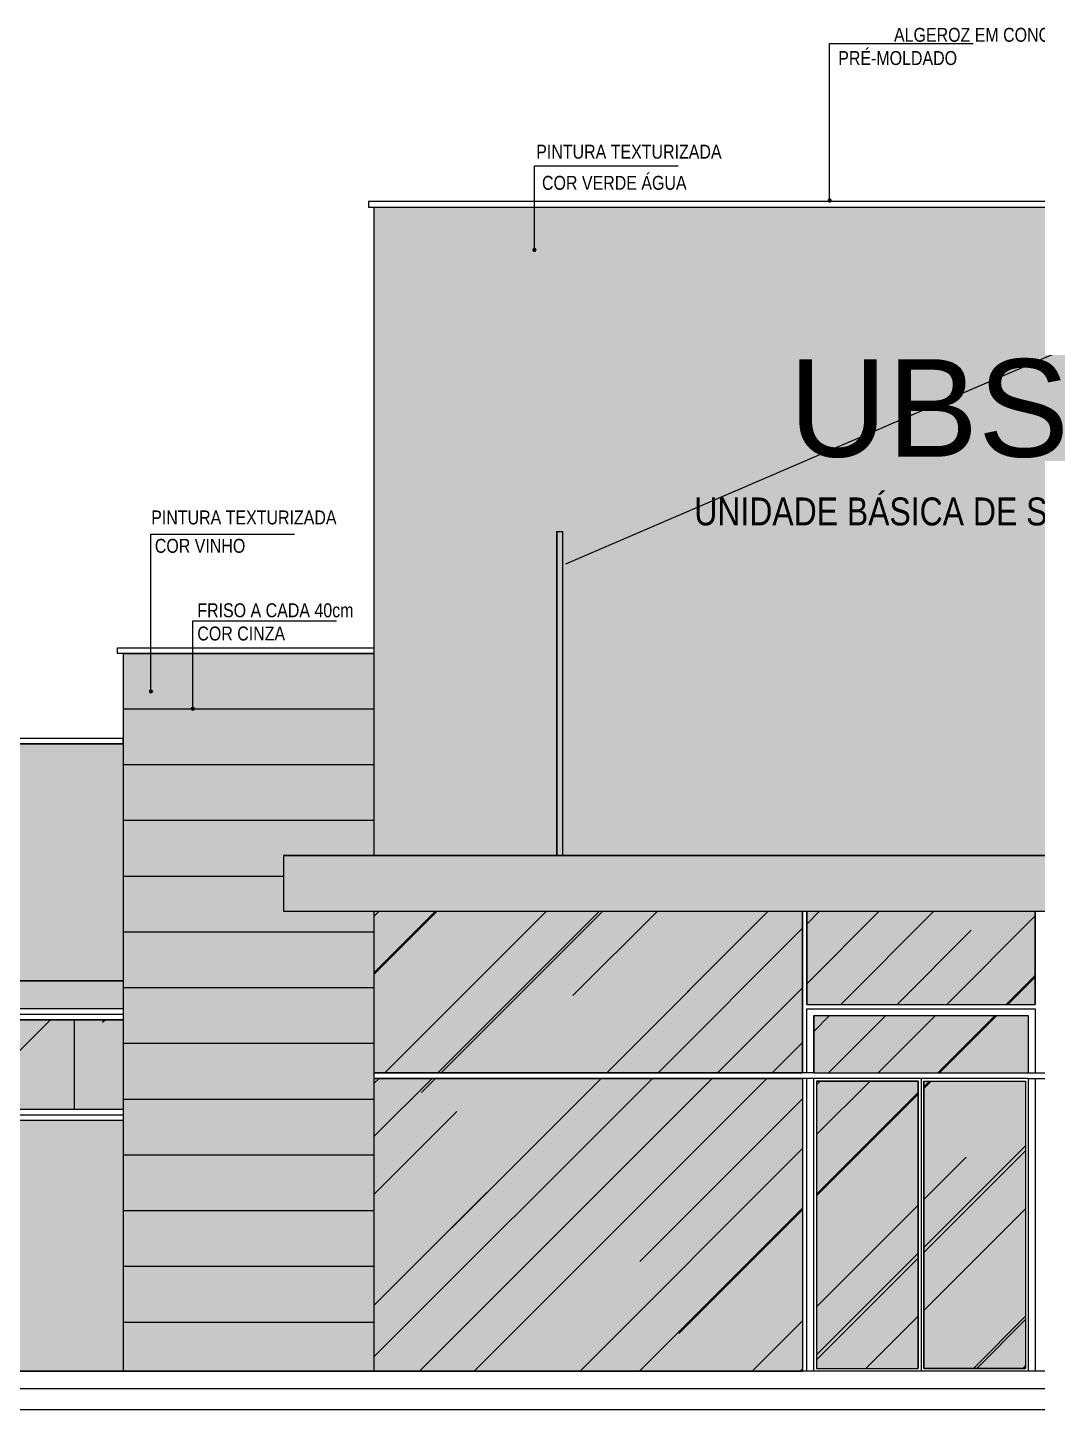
# Model space of a CAD drawing. Header units: inches. Extents: x 44775 to 44858.1, y 6760.4 to 6802.7.
# Drawn here: x 44795.87 to 44803.11, y 6792.74 to 6802.65 of the extents above; entities that cross this region are included whole.
import ezdxf

# ---------------------------------------------------------------- set-up
doc = ezdxf.new("R2010")
doc.units = ezdxf.units.IN
doc.header["$MEASUREMENT"] = 0
doc.layers.add('PA', color=7, linetype='Continuous')
doc.layers.add('PENA3', color=3, linetype='Continuous')
doc.styles.add('ARIAL', font='ARIALN.TTF')
doc.styles.add('ROMANS', font='romans.shx')
pattern_1 = [(45, (6.7237, 9.976), (0.712763635, 1.900703028), [12.6, -1.68, 4.2, -0.84]), (45, (7.2167, 11.063), (-1.383949392, 0.19601), [2.52, -0.2772, 5.04, -0.63]), (45, (6.51583, 10.77786), (2.690682724, 3.486602117), [6.72, -1.176, 3.36, -0.84])]

# ---------------------------------------------------------------- blocks, each defined once
blk = doc.blocks.new('_DOT')
at = {"color": 0, "linetype": 'ByBlock'}
blk.add_line((-0.5, 0), (-1, 0), dxfattribs=at)
at = {"color": 0, "linetype": 'ByBlock', "const_width": 0.5}
blk.add_lwpolyline([(-0.25, 0, 1), (0.25, 0, 1)], format="xyb", close=True, dxfattribs=at)

msp = doc.modelspace()

# ---------------------------------------------------------------- hatches: boundary and pattern name
h = msp.add_hatch()
h.set_pattern_fill('AR-RROOF', color=256, scale=0.84, angle=45)
h.set_pattern_definition(pattern_1)
h.paths.add_polyline_path([(44801.4274, 6796.3133), (44798.3527, 6796.3133), (44798.3527, 6795.1537), (44801.4274, 6795.1537)])
h = msp.add_hatch()
h.set_pattern_fill('AR-RROOF', color=256, scale=0.84, angle=45)
h.set_pattern_definition(pattern_1)
h.paths.add_polyline_path([(44803.097, 6796.3133), (44801.457, 6796.3133), (44801.457, 6795.6447), (44803.097, 6795.6447)])
h = msp.add_hatch()
h.set_pattern_fill('AR-RROOF', color=256, scale=0.84, angle=45)
h.set_pattern_definition(pattern_1)
h.paths.add_polyline_path([(44796.2028, 6795.5346), (44795.2844, 6795.5346), (44795.2844, 6794.8935), (44796.2028, 6794.8935)])
h = msp.add_hatch()
h.set_pattern_fill('AR-RROOF', color=256, scale=0.84, angle=45)
h.set_pattern_definition(pattern_1)
h.paths.add_polyline_path([(44796.5541, 6795.5346), (44796.2028, 6795.5346), (44796.2028, 6794.8935), (44796.5541, 6794.8935)])
h = msp.add_hatch()
h.set_pattern_fill('AR-RROOF', color=256, scale=0.84, angle=45)
h.set_pattern_definition(pattern_1)
h.paths.add_polyline_path([(44803.0462, 6795.5643), (44801.5078, 6795.5643), (44801.5078, 6795.1537), (44803.0462, 6795.1537)])
h = msp.add_hatch()
h.set_pattern_fill('AR-RROOF', color=256, scale=0.84, angle=45)
h.set_pattern_definition(pattern_1)
h.paths.add_polyline_path([(44801.4274, 6795.1135), (44798.3527, 6795.1135), (44798.3527, 6793.0144), (44801.4274, 6793.0144)])
h = msp.add_hatch()
h.set_pattern_fill('AR-RROOF', color=256, scale=0.84, angle=45)
h.set_pattern_definition(pattern_1)
h.paths.add_polyline_path([(44802.2569, 6795.0945), (44801.5268, 6795.0945), (44801.5268, 6793.0334), (44802.2569, 6793.0334)])
h = msp.add_hatch()
h.set_pattern_fill('AR-RROOF', color=256, scale=0.84, angle=45)
h.set_pattern_definition(pattern_1)
h.paths.add_polyline_path([(44803.0271, 6795.0945), (44802.2971, 6795.0945), (44802.2971, 6793.0334), (44803.0271, 6793.0334)])
at = {"layer": 'PA', "true_color": 0xaca072}
h = msp.add_hatch(color=33, dxfattribs=at)
h.dxf.hatch_style = 1
h.paths.add_polyline_path([(44804.8491, 6799.0367), (44804.8893, 6799.0367), (44804.8893, 6798.8799), (44805.9753, 6801.3644), (44798.3527, 6801.3644), (44798.3527, 6798.1628), (44798.3527, 6796.7133), (44799.6647, 6796.7133), (44799.6647, 6799.0367), (44799.7049, 6799.0367), (44799.7049, 6796.7133), (44804.8491, 6796.7133)])
h.paths.add_polyline_path([(44799.5039, 6801.0497, -1), (44799.5039, 6801.0647, -1)], flags=16)
at = {"layer": 'PA'}
h = msp.add_hatch(color=253, dxfattribs=at)
h.dxf.hatch_style = 1
h.paths.add_polyline_path([(44799.7049, 6799.0367), (44799.6647, 6799.0367), (44799.6647, 6796.7133), (44799.7049, 6796.7133)])
at = {"layer": 'PA', "true_color": 0x4f7538}
h = msp.add_hatch(color=87, dxfattribs=at)
h.dxf.hatch_style = 1
h.paths.add_polyline_path([(44796.5541, 6798.1628), (44796.5541, 6797.7628), (44797.0466, 6797.7628, -0.539547), (44797.0535, 6797.7733, -0.53993), (44797.0604, 6797.7628), (44798.3527, 6797.7628), (44798.3527, 6798.1628)])
h.paths.add_polyline_path([(44796.753, 6797.8827, -1), (44796.753, 6797.8977, -1)], flags=16)
h = msp.add_hatch(color=87, dxfattribs=at)
h.dxf.hatch_style = 1
h.paths.add_polyline_path([(44798.3527, 6798.1628), (44797.0535, 6798.1628), (44797.0535, 6797.7958), (44797.0535, 6797.7733, -0.53993), (44797.0604, 6797.7628), (44798.3527, 6797.7628)])
h = msp.add_hatch(color=87, dxfattribs=at)
h.dxf.hatch_style = 1
h.paths.add_polyline_path([(44798.3527, 6797.7628), (44796.5541, 6797.7628), (44796.5541, 6797.3629), (44798.3527, 6797.3629)])
at = {"layer": 'PA', "true_color": 0xaca072}
h = msp.add_hatch(color=33, dxfattribs=at)
h.dxf.hatch_style = 1
h.paths.add_polyline_path([(44796.5541, 6797.5132), (44790.0747, 6797.5132), (44790.0747, 6797.2359), (44790.0747, 6797.2134, -1), (44790.0747, 6797.1984, -1), (44790.0747, 6797.2134), (44790.0747, 6797.2359), (44790.0747, 6797.5132), (44788.1618, 6797.5132), (44788.1618, 6795.8139), (44796.5541, 6795.8139)])
at = {"layer": 'PA', "true_color": 0x4f7538}
h = msp.add_hatch(color=87, dxfattribs=at)
h.dxf.hatch_style = 1
h.paths.add_polyline_path([(44798.3527, 6797.3629), (44796.5541, 6797.3629), (44796.5541, 6796.963), (44798.3527, 6796.963)])
h = msp.add_hatch(color=87, dxfattribs=at)
h.dxf.hatch_style = 1
h.paths.add_polyline_path([(44798.3527, 6796.963), (44796.5541, 6796.963), (44796.5541, 6796.563), (44797.7031, 6796.563), (44797.7031, 6796.7133), (44798.3527, 6796.7133)])
at = {"layer": 'PA'}
h = msp.add_hatch(color=252, dxfattribs=at)
h.dxf.hatch_style = 1
h.paths.add_polyline_path([(44806.8509, 6796.7133), (44797.7031, 6796.7133), (44797.7031, 6796.3133), (44806.8509, 6796.3133)])
at = {"layer": 'PA', "true_color": 0x4f7538}
h = msp.add_hatch(color=87, dxfattribs=at)
h.dxf.hatch_style = 1
h.paths.add_polyline_path([(44797.7031, 6796.563), (44796.5541, 6796.563), (44796.5541, 6796.1631), (44798.3527, 6796.1631), (44798.3527, 6796.3133), (44797.7031, 6796.3133)])
at = {"layer": 'PA', "true_color": 0xb8c9d1}
h = msp.add_hatch(color=9, dxfattribs=at)
h.dxf.hatch_style = 1
h.paths.add_polyline_path([(44801.4274, 6796.3133), (44798.3527, 6796.3133), (44798.3527, 6795.1537), (44801.4274, 6795.1537)])
h = msp.add_hatch(color=9, dxfattribs=at)
h.dxf.hatch_style = 1
h.paths.add_polyline_path([(44803.097, 6796.3133), (44801.457, 6796.3133), (44801.457, 6795.6447), (44803.097, 6795.6447)])
at = {"layer": 'PA', "true_color": 0x4f7538}
h = msp.add_hatch(color=87, dxfattribs=at)
h.dxf.hatch_style = 1
h.paths.add_polyline_path([(44798.3527, 6796.1631), (44796.5541, 6796.1631), (44796.5541, 6795.7632), (44798.3527, 6795.7632)])
at = {"layer": 'PA', "true_color": 0xd1cfbd}
h = msp.add_hatch(color=9, dxfattribs=at)
h.dxf.hatch_style = 1
h.paths.add_polyline_path([(44796.5541, 6794.813), (44795.204, 6794.813), (44795.204, 6795.6129), (44796.5541, 6795.6129), (44796.5541, 6795.8139), (44788.1618, 6795.8139), (44788.1618, 6795.6976), (44788.1618, 6795.6751, -1), (44788.1618, 6795.6601, -1), (44788.1618, 6795.6751), (44788.1618, 6795.6976), (44788.1618, 6795.8139), (44785.3072, 6795.8139), (44785.3072, 6793.0144), (44796.5541, 6793.0144)])
h.paths.add_polyline_path([(44791.5051, 6794.813), (44791.5051, 6795.6129), (44793.5048, 6795.6129), (44793.5048, 6794.813)], flags=16)
h.paths.add_polyline_path([(44791.5453, 6794.8533), (44791.5453, 6795.5727), (44793.4646, 6795.5727), (44793.4646, 6794.8533)], flags=0)
h.paths.add_polyline_path([(44791.5855, 6794.8935), (44791.5855, 6795.5346), (44793.4244, 6795.5346), (44793.4244, 6794.8935)], flags=0)
h.paths.add_polyline_path([(44791.5855, 6794.8935), (44791.5855, 6795.5346), (44792.5039, 6795.5346), (44793.4244, 6795.5346), (44793.4244, 6794.8935), (44792.5039, 6794.8935)], flags=0)
h.paths.add_polyline_path([(44790.7561, 6794.813), (44788.7564, 6794.813), (44788.7564, 6795.6129), (44788.0052, 6795.6129), (44788.0052, 6794.813), (44786.0055, 6794.813), (44786.0055, 6795.6129), (44788.0052, 6795.6129), (44788.7564, 6795.6129), (44790.7561, 6795.6129)], flags=16)
h.paths.add_polyline_path([(44790.7158, 6794.8533), (44788.7966, 6794.8533), (44788.7966, 6795.5727), (44790.7158, 6795.5727)], flags=0)
h.paths.add_polyline_path([(44790.6756, 6794.8935), (44788.8347, 6794.8935), (44788.8347, 6795.5346), (44790.6756, 6795.5346)], flags=0)
h.paths.add_polyline_path([(44790.6756, 6794.8935), (44789.7552, 6794.8935), (44788.8347, 6794.8935), (44788.8347, 6795.5346), (44789.7552, 6795.5346), (44790.6756, 6795.5346)], flags=0)
h.paths.add_polyline_path([(44787.965, 6794.8533), (44786.0457, 6794.8533), (44786.0457, 6795.5727), (44787.965, 6795.5727)], flags=0)
h.paths.add_polyline_path([(44787.9248, 6794.8935), (44786.0859, 6794.8935), (44786.0859, 6795.5346), (44787.9248, 6795.5346)], flags=0)
h.paths.add_polyline_path([(44787.9248, 6794.8935), (44787.0064, 6794.8935), (44786.0859, 6794.8935), (44786.0859, 6795.5346), (44787.0064, 6795.5346), (44787.9248, 6795.5346)], flags=0)
at = {"layer": 'PA', "true_color": 0x4f7538}
h = msp.add_hatch(color=87, dxfattribs=at)
h.dxf.hatch_style = 1
h.paths.add_polyline_path([(44798.3527, 6795.7632), (44796.5541, 6795.7632), (44796.5541, 6795.3632), (44798.3527, 6795.3632)])
at = {"layer": 'PA', "true_color": 0xb8c9d1}
h = msp.add_hatch(color=9, dxfattribs=at)
h.dxf.hatch_style = 1
h.paths.add_polyline_path([(44796.2028, 6795.5346), (44795.2844, 6795.5346), (44795.2844, 6794.8935), (44796.2028, 6794.8935)])
h = msp.add_hatch(color=9, dxfattribs=at)
h.dxf.hatch_style = 1
h.paths.add_polyline_path([(44796.5541, 6795.5346), (44796.2028, 6795.5346), (44796.2028, 6794.8935), (44796.5541, 6794.8935)])
h = msp.add_hatch(color=9, dxfattribs=at)
h.dxf.hatch_style = 1
h.paths.add_polyline_path([(44803.0462, 6795.5643), (44801.5078, 6795.5643), (44801.5078, 6795.1537), (44803.0462, 6795.1537)])
at = {"layer": 'PA', "true_color": 0x4f7538}
h = msp.add_hatch(color=87, dxfattribs=at)
h.dxf.hatch_style = 1
h.paths.add_polyline_path([(44798.3527, 6795.3632), (44796.5541, 6795.3632), (44796.5541, 6794.9633), (44798.3527, 6794.9633)])
at = {"layer": 'PA', "true_color": 0xb8c9d1}
h = msp.add_hatch(color=9, dxfattribs=at)
h.dxf.hatch_style = 1
h.paths.add_polyline_path([(44801.4274, 6795.1135), (44798.3527, 6795.1135), (44798.3527, 6793.0144), (44801.4274, 6793.0144)])
h = msp.add_hatch(color=9, dxfattribs=at)
h.dxf.hatch_style = 1
h.paths.add_polyline_path([(44802.2569, 6795.0945), (44801.5268, 6795.0945), (44801.5268, 6793.0334), (44802.2569, 6793.0334)])
h = msp.add_hatch(color=9, dxfattribs=at)
h.dxf.hatch_style = 1
h.paths.add_polyline_path([(44803.0271, 6795.0945), (44802.2971, 6795.0945), (44802.2971, 6793.0334), (44803.0271, 6793.0334)])
at = {"layer": 'PA', "true_color": 0x4f7538}
h = msp.add_hatch(color=87, dxfattribs=at)
h.dxf.hatch_style = 1
h.paths.add_polyline_path([(44798.3527, 6794.9633), (44796.5541, 6794.9633), (44796.5541, 6794.8935), (44796.5541, 6794.5634), (44798.3527, 6794.5634)])
h = msp.add_hatch(color=87, dxfattribs=at)
h.dxf.hatch_style = 1
h.paths.add_polyline_path([(44798.3527, 6794.5634), (44796.5541, 6794.5634), (44796.5541, 6794.1634), (44798.3527, 6794.1634)])
h = msp.add_hatch(color=87, dxfattribs=at)
h.dxf.hatch_style = 1
h.paths.add_polyline_path([(44798.3527, 6794.1634), (44796.5541, 6794.1634), (44796.5541, 6793.7635), (44798.3527, 6793.7635)])
h = msp.add_hatch(color=87, dxfattribs=at)
h.dxf.hatch_style = 1
h.paths.add_polyline_path([(44798.3527, 6793.7635), (44796.5541, 6793.7635), (44796.5541, 6793.3635), (44798.3527, 6793.3635)])
h = msp.add_hatch(color=87, dxfattribs=at)
h.dxf.hatch_style = 1
h.paths.add_polyline_path([(44798.3527, 6793.3635), (44796.5541, 6793.3635), (44796.5541, 6793.0144), (44798.3527, 6793.0144)])

# ---------------------------------------------------------------- linework, layer by layer
at = {"color": 3}
for points in [[(44798.3127, 6801.3644), (44806.2412, 6801.3644), (44806.2412, 6801.4044), (44798.3127, 6801.4044)], [(44785.2672, 6797.5132), (44796.5541, 6797.5132), (44796.5541, 6797.5532), (44785.2672, 6797.5532)]]:
    msp.add_lwpolyline(points, close=True, dxfattribs=at)
at = {"layer": 'PA', "color": 0}
for p, q in [((44801.6217, 6801.4419), (44801.6217, 6802.5394)), ((44801.6217, 6802.5394), (44802.6522, 6802.5394)), ((44799.5039, 6801.0872), (44799.5039, 6801.6606)), ((44799.5039, 6801.6606), (44800.5344, 6801.6606)), ((44796.753, 6797.9202), (44796.753, 6799.0177)), ((44796.753, 6799.0177), (44797.7835, 6799.0177)), ((44796.5541, 6797.5132), (44785.3072, 6797.5132)), ((44796.5541, 6795.8139), (44785.3072, 6795.8139)), ((44796.5541, 6795.5727), (44795.2442, 6795.5727)), ((44796.5541, 6795.5346), (44795.2844, 6795.5346)), ((44796.2028, 6795.5346), (44796.2028, 6794.8935)), ((44795.2442, 6794.8533), (44796.5541, 6794.8533)), ((44795.2844, 6794.8935), (44796.5541, 6794.8935)), ((44818.449, 6793.0144), (44785.3072, 6793.0144)), ((44785.432, 6792.8895), (44818.3221, 6792.8895)), ((44785.5823, 6792.7393), (44818.1739, 6792.7393))]:
    msp.add_line(p, q, dxfattribs=at)
at = {"layer": 'PA', "color": 7}
for p, q in [((44799.7303, 6798.8061), (44806.0446, 6801.5231)), ((44799.6647, 6799.0367), (44799.7049, 6799.0367)), ((44799.6647, 6796.7133), (44799.6647, 6799.0367)), ((44799.7049, 6799.0367), (44799.7049, 6796.7133)), ((44797.0535, 6797.7958), (44797.0535, 6798.3956)), ((44797.0535, 6798.3956), (44798.084, 6798.3956)), ((44799.7049, 6796.7133), (44799.6647, 6796.7133)), ((44801.4274, 6795.1537), (44801.4274, 6796.3133)), ((44801.457, 6795.6447), (44801.457, 6796.3133)), ((44803.097, 6795.6447), (44803.097, 6796.3133)), ((44801.457, 6795.6447), (44803.097, 6795.6447)), ((44796.5541, 6795.6129), (44795.204, 6795.6129)), ((44801.457, 6795.1537), (44801.457, 6795.6129)), ((44801.457, 6795.6129), (44803.097, 6795.6129)), ((44801.5078, 6795.1537), (44801.5078, 6795.5643)), ((44801.5078, 6795.5643), (44803.0462, 6795.5643)), ((44803.0462, 6795.5643), (44803.0462, 6795.1537)), ((44803.097, 6795.6129), (44803.097, 6795.1537)), ((44801.5078, 6795.1537), (44798.3527, 6795.1537)), ((44803.0462, 6795.1537), (44806.2012, 6795.1537)), ((44801.5078, 6795.1135), (44798.3527, 6795.1135)), ((44801.4274, 6795.1135), (44801.4274, 6793.0144)), ((44801.457, 6793.0144), (44801.457, 6795.1135)), ((44801.5078, 6793.0144), (44801.5078, 6795.1135)), ((44803.0462, 6795.1135), (44801.5078, 6795.1135)), ((44802.2569, 6795.0945), (44801.5268, 6795.0945)), ((44801.5268, 6795.0945), (44801.5268, 6793.0334)), ((44802.2569, 6793.0334), (44802.2569, 6795.0945)), ((44802.278, 6795.1135), (44802.278, 6793.0144)), ((44802.2971, 6793.0334), (44802.2971, 6795.0945)), ((44802.2971, 6795.0945), (44803.0271, 6795.0945)), ((44803.0271, 6795.0945), (44803.0271, 6793.0334)), ((44803.0462, 6795.1135), (44803.0462, 6793.0144)), ((44803.0462, 6795.1135), (44806.2012, 6795.1135)), ((44803.097, 6795.1135), (44803.097, 6793.0144)), ((44795.204, 6794.813), (44796.5541, 6794.813)), ((44801.5268, 6793.0334), (44802.2569, 6793.0334)), ((44803.0271, 6793.0334), (44802.2971, 6793.0334))]:
    msp.add_line(p, q, dxfattribs=at)
at = {"layer": 'PA', "color": 134, "true_color": 0x21a196}
for p, q in [((44798.3527, 6801.3644), (44798.3527, 6799.0367)), ((44798.3527, 6801.3644), (44806.2012, 6801.3644)), ((44798.3527, 6799.0367), (44798.3527, 6798.1628)), ((44799.6647, 6799.0367), (44799.6647, 6798.1628)), ((44799.6647, 6799.0367), (44799.6647, 6798.1628)), ((44799.7049, 6799.0367), (44799.7049, 6796.7133)), ((44798.3527, 6798.1628), (44798.3527, 6796.7133)), ((44799.6647, 6798.1628), (44799.6647, 6796.7133)), ((44799.6647, 6798.1628), (44799.6647, 6796.7133)), ((44785.3072, 6797.5132), (44796.5541, 6797.5132)), ((44796.5541, 6797.5132), (44796.5541, 6795.8139)), ((44796.5541, 6797.5132), (44796.5541, 6795.8139)), ((44798.3527, 6796.7133), (44799.6647, 6796.7133)), ((44799.7049, 6796.7133), (44804.8491, 6796.7133)), ((44785.3072, 6795.8139), (44796.5541, 6795.8139))]:
    msp.add_line(p, q, dxfattribs=at)
at = {"layer": 'PA', "color": 216, "true_color": 0x720072}
for p, q in [((44796.5541, 6798.1628), (44796.5541, 6796.7133)), ((44796.5541, 6798.1628), (44798.3527, 6798.1628)), ((44798.3527, 6798.1628), (44798.3527, 6796.7133)), ((44798.3527, 6798.1628), (44798.3527, 6796.7133)), ((44796.5541, 6796.7133), (44796.5541, 6796.3133)), ((44797.7031, 6796.7133), (44797.7031, 6796.3133)), ((44797.7031, 6796.7133), (44797.7031, 6796.3133)), ((44796.5541, 6796.3133), (44796.5541, 6793.0144)), ((44798.3527, 6796.3133), (44798.3527, 6793.0144)), ((44798.3527, 6796.3133), (44798.3527, 6793.0144)), ((44796.5541, 6793.0144), (44798.3527, 6793.0144))]:
    msp.add_line(p, q, dxfattribs=at)
at = {"layer": 'PA', "color": 252, "true_color": 0x989898}
for p, q in [((44798.3527, 6797.7628), (44796.5541, 6797.7628)), ((44798.3527, 6797.3629), (44796.5541, 6797.3629)), ((44798.3527, 6796.963), (44796.5541, 6796.963)), ((44797.7031, 6796.563), (44796.5541, 6796.563)), ((44798.3527, 6796.1631), (44796.5541, 6796.1631)), ((44798.3527, 6795.7632), (44796.5541, 6795.7632)), ((44798.3527, 6795.3632), (44796.5541, 6795.3632)), ((44798.3527, 6794.9633), (44796.5541, 6794.9633)), ((44798.3527, 6794.5634), (44796.5541, 6794.5634)), ((44798.3527, 6794.1634), (44796.5541, 6794.1634)), ((44798.3527, 6793.7635), (44796.5541, 6793.7635)), ((44798.3527, 6793.3635), (44796.5541, 6793.3635))]:
    msp.add_line(p, q, dxfattribs=at)
at = {"layer": 'PA', "color": 254, "true_color": 0xdae3e7}
for p, q in [((44797.7031, 6796.7133), (44797.7031, 6796.3133)), ((44797.7031, 6796.7133), (44806.8509, 6796.7133)), ((44797.7031, 6796.3133), (44806.8509, 6796.3133)), ((44785.3072, 6795.8139), (44796.5541, 6795.8139)), ((44796.5541, 6795.8139), (44796.5541, 6795.6129)), ((44796.5541, 6795.8139), (44796.5541, 6795.6129)), ((44796.5541, 6794.813), (44796.5541, 6793.3487)), ((44796.5541, 6794.813), (44796.5541, 6793.3487)), ((44796.5541, 6793.3487), (44796.5541, 6793.1435)), ((44796.5541, 6793.3487), (44796.5541, 6793.1435)), ((44796.5541, 6793.1435), (44796.5541, 6793.0144)), ((44796.5541, 6793.1435), (44796.5541, 6793.0144)), ((44785.3072, 6793.0144), (44796.5541, 6793.0144))]:
    msp.add_line(p, q, dxfattribs=at)
at = {"layer": 'PA', "color": 254, "true_color": 0xdbdbdb}
for p, q in [((44798.3527, 6796.3133), (44798.3527, 6795.1537)), ((44798.3527, 6796.3133), (44801.4274, 6796.3133)), ((44801.4274, 6796.3133), (44801.4274, 6795.1537)), ((44801.4274, 6796.3133), (44801.4274, 6795.1537)), ((44801.457, 6796.3133), (44801.457, 6795.6447)), ((44801.457, 6796.3133), (44803.097, 6796.3133)), ((44803.097, 6796.3133), (44803.097, 6795.6447)), ((44803.097, 6796.3133), (44803.097, 6795.6447)), ((44801.457, 6795.6447), (44803.097, 6795.6447)), ((44795.2844, 6795.5346), (44796.2028, 6795.5346)), ((44796.2028, 6795.5346), (44796.2028, 6794.8935)), ((44796.2028, 6795.5346), (44796.5541, 6795.5346)), ((44796.2028, 6795.5346), (44796.2028, 6794.8935)), ((44796.2028, 6795.5346), (44796.2028, 6794.8935)), ((44796.5541, 6795.5346), (44796.5541, 6794.8935)), ((44796.5541, 6795.5346), (44796.5541, 6794.8935)), ((44801.5078, 6795.5643), (44801.5078, 6795.1537)), ((44801.5078, 6795.5643), (44803.0462, 6795.5643)), ((44803.0462, 6795.5643), (44803.0462, 6795.1537)), ((44803.0462, 6795.5643), (44803.0462, 6795.1537)), ((44798.3527, 6795.1537), (44801.4274, 6795.1537)), ((44801.5078, 6795.1537), (44803.0462, 6795.1537)), ((44798.3527, 6795.1135), (44798.3527, 6793.0144)), ((44798.3527, 6795.1135), (44801.4274, 6795.1135)), ((44801.4274, 6795.1135), (44801.4274, 6793.0144)), ((44801.4274, 6795.1135), (44801.4274, 6793.0144)), ((44801.5268, 6795.0945), (44801.5268, 6793.0334)), ((44801.5268, 6795.0945), (44802.2569, 6795.0945)), ((44802.2569, 6795.0945), (44802.2569, 6793.0334)), ((44802.2569, 6795.0945), (44802.2569, 6793.0334)), ((44802.2971, 6795.0945), (44802.2971, 6793.0334)), ((44802.2971, 6795.0945), (44803.0271, 6795.0945)), ((44803.0271, 6795.0945), (44803.0271, 6793.0334)), ((44803.0271, 6795.0945), (44803.0271, 6793.0334)), ((44795.2844, 6794.8935), (44796.2028, 6794.8935)), ((44796.2028, 6794.8935), (44796.5541, 6794.8935)), ((44798.3527, 6793.0144), (44801.4274, 6793.0144)), ((44801.5268, 6793.0334), (44802.2569, 6793.0334)), ((44802.2971, 6793.0334), (44803.0271, 6793.0334))]:
    msp.add_line(p, q, dxfattribs=at)
at = {"layer": 'PENA3', "color": 3}
for p, q in [((44798.3527, 6801.3644), (44798.3527, 6798.1628)), ((44798.3527, 6801.3644), (44806.2012, 6801.3644)), ((44796.5541, 6798.1628), (44796.5541, 6793.0144)), ((44798.3527, 6798.1628), (44796.5541, 6798.1628)), ((44798.3527, 6798.1628), (44798.3527, 6796.7133)), ((44806.8509, 6796.7133), (44797.7031, 6796.7133)), ((44797.7031, 6796.7133), (44797.7031, 6796.3133)), ((44797.7031, 6796.3133), (44806.8509, 6796.3133)), ((44798.3527, 6796.3133), (44798.3527, 6793.0144))]:
    msp.add_line(p, q, dxfattribs=at)
msp.add_lwpolyline([(44798.3527, 6798.1628), (44796.5141, 6798.1628), (44796.5141, 6798.2028), (44798.3527, 6798.2028)], close=True, dxfattribs=at)

# ---------------------------------------------------------------- block references
at = {"layer": 'PA', "rotation": 270.0340085218178}
for p, xscale, yscale, zscale in [((44801.6217, 6801.4119), 0.03000000000000005, 0.03000000000000005, 0.03000000000000005), ((44799.5039, 6801.0572), 0.03000000000000004, 0.03000000000000004, 0.03000000000000004), ((44796.753, 6797.8902), 0.03000000000000004, 0.03000000000000004, 0.03000000000000004), ((44797.0535, 6797.7658), 0.03000000000000004, 0.03000000000000004, 0.03000000000000004)]:
    msp.add_blockref('_DOT', p, dxfattribs=dict(at, xscale=xscale, yscale=yscale, zscale=zscale))

# ---------------------------------------------------------------- texts
at = {"layer": 'PA', "attachment_point": 7}
for s, insert, char_height, style in [('^IALGEROZ EM CONCRETO\\PPRÉ-MOLDADO', (44801.6832, 6802.3825), 0.1, 'ARIAL'), ('PINTURA TEXTURIZADA', (44799.5168, 6801.7107), 0.1, 'ARIAL'), ('COR VERDE ÁGUA', (44799.5583, 6801.4873), 0.1, 'ARIAL'), ('{\\f@Arial Unicode MS|b0|i0|c0|p34;UBS}', (44801.3288, 6799.5636), 0.7, 'ROMANS'), ('UNIDADE BÁSICA DE SAÚDE', (44800.6511, 6799.0784), 0.2, 'ARIAL'), ('PINTURA TEXTURIZADA', (44796.7549, 6799.0867), 0.1, 'ARIAL'), ('COR VINHO', (44796.781, 6798.8829), 0.1, 'ARIAL'), ('FRISO A CADA 40cm\\PCOR CINZA', (44797.0858, 6798.2539), 0.1, 'ARIAL')]:
    msp.add_mtext(s, dxfattribs=dict(at, insert=insert, char_height=char_height, style=style))

doc.saveas('drawing.dxf')
